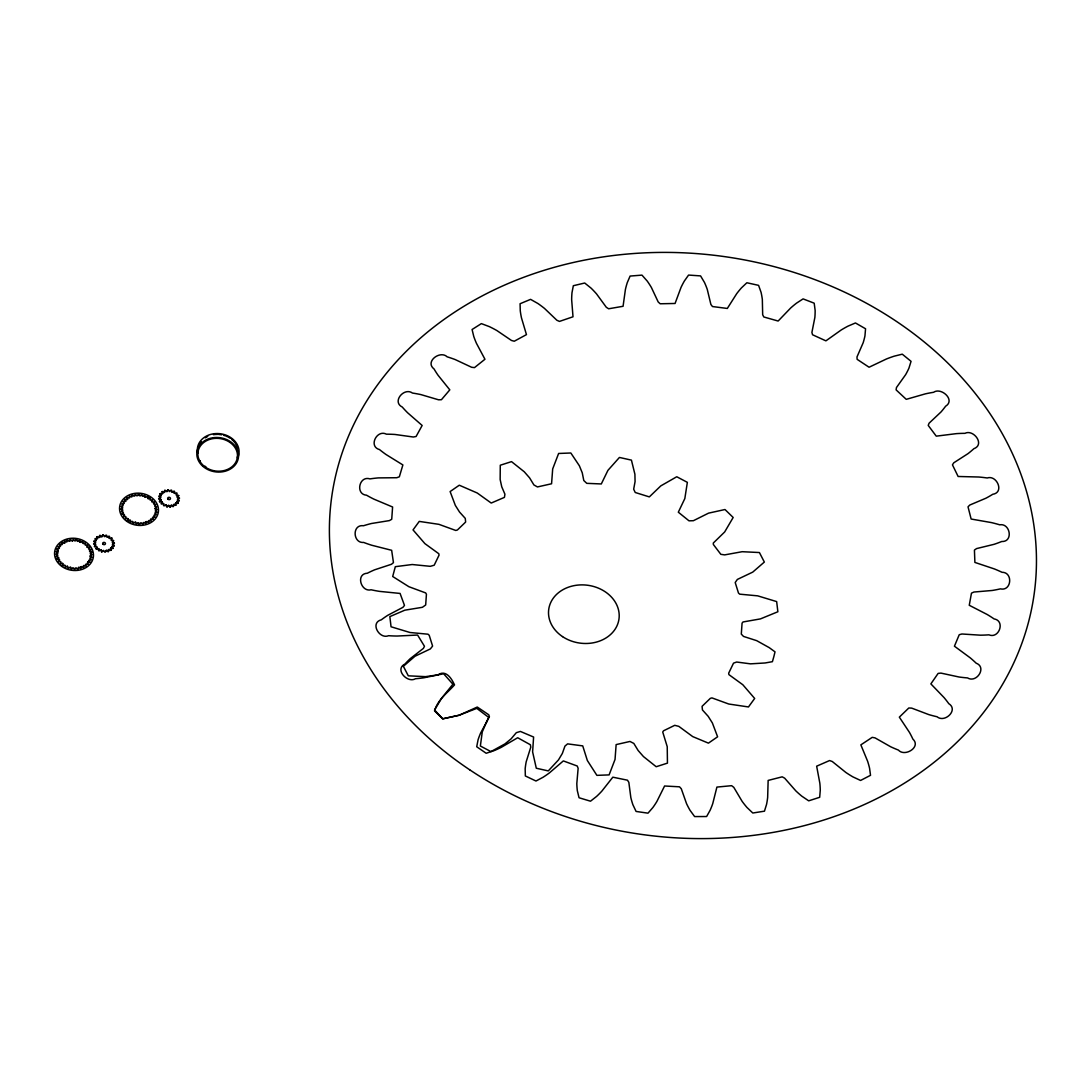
<?xml version="1.0" encoding="UTF-8"?>
<svg xmlns="http://www.w3.org/2000/svg" width="1091" height="1091" viewBox="0 0 1091 1091"><rect width="100%" height="100%" fill="white"/><g stroke="black" fill="none" stroke-linecap="round" stroke-linejoin="round"><path stroke-width="1.5" d="M99.827 537.167L99.704 536.84A3.409 2.796 7.7 0 1 99.608 535.531M108.295 549.973L108.404 550.219A3.409 2.796 7.7 0 1 108.5 551.514M69.81 541.136L68.788 541.218A6.137 5.046 7.7 0 0 67.887 540.277L67.042 540.304M166.377 505.119L166.337 505.419A3.6 2.959 7.7 0 0 166.541 506.729L167.155 506.879M102.349 536.472L102.349 536.158A3.409 2.796 7.7 0 1 102.731 534.917M147.885 496.746L147.871 496.91A6.137 5.046 7.7 0 1 147.626 498.069L148.199 498.71M90.089 556.151L90.458 555.428A6.123 5.046 7.7 0 0 91.808 555.087L91.958 554.392A6.191 5.1 7.7 0 0 90.403 553.928L90.28 553.055A6.137 5.046 7.7 0 0 91.521 552.523L91.726 552.401M145.035 497.155L145.048 496.896A6.137 5.046 7.7 0 0 145.062 495.709L144.312 495.314A6.191 5.1 7.7 0 0 143.316 496.337L142.294 496.091A6.137 5.046 7.7 0 0 142.062 494.919L141.244 494.632A6.191 5.1 7.7 0 0 140.494 495.805L139.443 495.709A6.123 5.046 7.7 0 0 138.966 494.578L138.884 494.414M98.981 549.059L98.763 549.414A3.6 2.959 7.7 0 0 98.531 550.6L99.063 550.9A3.409 2.796 7.7 0 0 100.277 550.109L100.536 549.823A9.764 8.032 7.7 0 0 101.286 550.055L101.313 550.069M109.127 538.027L109.345 537.631A3.6 2.959 7.7 0 0 109.577 536.445L109.045 536.145A3.409 2.796 7.7 0 0 107.832 536.949L107.627 537.208M174.137 492.968L174.342 492.573A3.6 2.959 7.7 0 0 174.587 491.386L174.055 491.086A3.409 2.796 7.7 0 0 172.842 491.877M56.132 551.705L56.487 551.078A6.137 5.046 7.7 0 1 57.891 550.941L58.205 550.928M156.818 512.497L156.886 511.938A6.191 5.1 7.7 0 0 155.399 511.243L155.468 510.37A6.123 5.046 7.7 0 0 156.804 510.029L157.009 509.347A6.191 5.1 7.7 0 0 155.413 508.856L155.113 508.801M130.497 520.339L130.415 520.543A6.137 5.046 7.7 0 0 130.156 521.703L130.143 521.907M106.795 536.472L106.823 536.99A9.764 8.032 7.7 0 1 107.477 537.236M167.359 491.386L167.373 491.195A3.409 2.796 7.7 0 1 167.741 489.859M95.558 543.059L95.558 543.032A9.764 8.032 7.7 0 1 95.599 542.459L95.149 542.241A3.409 2.796 7.7 0 1 93.826 541.477M112.55 544.027L112.55 543.986A9.764 8.032 7.7 0 1 112.509 544.6L112.959 544.818A3.409 2.796 7.7 0 1 114.282 545.568M160.554 498.001L160.568 497.973A9.764 8.032 7.7 0 1 160.609 497.401M114.323 545.555L114.173 546.073A3.6 2.959 7.7 0 1 112.714 546.182L112.223 546.1A9.764 8.032 7.7 0 1 111.828 546.7M67.015 540.359L67.028 540.318A6.191 5.1 7.7 0 0 67.097 541.709L66.156 542.05A6.137 5.046 7.7 0 0 65.078 541.245L64.915 541.136M132.025 495.3L132.897 495.205A6.137 5.046 7.7 0 1 133.811 496.16L134.82 495.955A6.191 5.1 7.7 0 1 135.011 494.632L135.884 494.659A6.137 5.046 7.7 0 1 136.593 495.723L137.643 495.669A6.191 5.1 7.7 0 1 138.121 494.4L138.843 494.373M58.218 550.914L58.137 550.109A6.191 5.1 7.7 0 1 56.841 549.237L56.991 548.678M60.319 563.461L60.4 563.27A6.137 5.046 7.7 0 1 61.123 562.288L60.496 561.551A6.191 5.1 7.7 0 1 58.914 561.783L58.491 561.306M87.689 545.309L87.621 545.459A6.137 5.046 7.7 0 1 86.898 546.441L87.185 547.218M105.036 536.499L105.145 536.199A3.409 2.796 7.7 0 1 105.991 535.135L106.604 535.258A3.6 2.959 7.7 0 1 106.809 536.472M77.993 569.079L78.02 569.038A6.191 5.1 7.7 0 0 78.225 567.715L79.002 567.279M162.095 502.337L161.836 502.556A3.6 2.959 7.7 0 0 161.073 503.66L161.482 504.083A3.409 2.796 7.7 0 0 162.954 503.647L163.309 503.456M59.35 548.146L58.709 548.718A6.137 5.046 7.7 0 0 57.278 548.637L57.032 548.65M88.671 560.583L89.312 560.01A6.137 5.046 7.7 0 0 90.744 560.092L91.221 559.519A6.191 5.1 7.7 0 0 89.885 558.619L90.13 557.774A6.137 5.046 7.7 0 0 91.535 557.637L91.78 557.583M486.395 722.365L482.263 731.911L480.367 746.012L490.95 751.604L504.969 743.898L511.093 738.852L516.329 732.675L520.393 731.434L533.608 737.039L532.613 751.904L536.295 768.228L548.282 770.914L558.51 759.868L562.356 753.431L564.947 746.108L567.593 743.871L582.73 745.889L587.353 760.522L596.886 775.36L609.105 774.896L615.038 759.445L616.142 744.594L629.984 741.457L633.816 743.421L638.126 750.485L643.458 756.568L656.196 766.728L667.447 763.127L667.228 746.68L662.728 732.02L663.56 730.779L674.743 725.324L678.807 726.361L692.73 736.602L708.427 743.148L717.605 736.793L712.382 722.978L708.195 716.337L702.454 709.968L702.072 706.327L710.323 698.363L711.946 697.899L728.761 704.022L748.467 706.954L754.672 698.458L742.821 684.739L728.911 674.633L728.679 673.188L733.52 663.151L736.67 662.032L750.499 663.846L765.118 662.973L772.401 661.678L773.805 656.796L775.019 651.859L769.223 647.631L756.69 640.662L743.517 636.421L741.294 634.103L742.071 623.152L743.012 621.965L760.441 618.897L777.869 611.751L776.656 601.591L757.7 595.85L739.698 594.159L738.484 593.054L735.198 582.512L737.366 579.43L752.749 572.107L764.341 562.056L759.418 552.537L742.194 551.705L724.683 554.883L720.837 554.323L713.378 544.518L713.282 543.059L724.669 531.972L733.166 517.475L724.997 509.524L708.577 513.138L693.385 520.707L689.007 520.83L678.316 512.197L684.834 498.56L687.357 482.345L676.761 476.753L660.819 485.877L649.336 496.896L635.235 492.491L633.68 489.191L635.071 481.595L634.907 474.258L631.43 460.129L619.429 457.443L607.932 470.357L601.305 483.954L586.767 483.34L583.794 480.517L582.253 472.812L579.362 465.762L570.838 452.997L558.619 453.474L552.687 468.912L551.569 483.763L537.454 486.941L533.908 484.936L529.599 477.872L524.266 471.789L511.515 461.629L500.278 465.23L500.155 479.495L501.737 486.777L504.915 494.196L504.451 497.36L491.223 503.046L477.244 493.009L459.284 485.209L450.119 491.564L455.329 505.392L459.529 512.034L465.271 518.389L465.639 522.043L457.402 529.994L455.765 530.458L438.95 524.348L419.244 521.403L413.039 529.912L424.89 543.618L438.8 553.723L439.046 555.169L434.204 565.206L430.304 566.324L412.193 564.524L395.324 566.679L392.692 576.498L408.893 586.713L425.667 592.918L426.431 594.268L425.681 604.96L422.422 607.292L404.829 610.183L389.855 616.606L391.055 626.779L410.011 632.507L428.013 634.198L429.227 635.303L432.595 646.09L430.345 648.927L414.975 656.25L403.37 666.301L408.293 675.82L425.531 676.652L437.682 674.906M103.099 550.532L102.977 550.764A3.409 2.796 7.7 0 1 102.118 551.91L101.504 551.801M168.109 505.474L167.987 505.706A3.409 2.796 7.7 0 1 167.128 506.851M486.463 722.269L480.626 733.043A117.923 97.072 7.7 0 0 478.09 739.698L476.712 746.749L486.191 753.267L493.964 750.676A117.923 97.072 7.7 0 0 501.287 747.335L517.693 737.734L530.39 744.758L530.785 747.144L526.203 761.763A117.923 97.072 7.7 0 0 525.166 768.746L525.344 775.96L535.981 781.02L543.004 777.297A117.923 97.072 7.7 0 0 549.428 772.878L563.338 760.918L577.234 766.018L578.135 768.323L576.812 783.529A117.923 97.072 7.7 0 0 577.316 790.62L579.048 797.753L590.504 801.203L596.545 796.457A117.923 97.058 7.7 0 0 601.85 791.125L612.828 777.187L627.475 780.188L628.839 782.342L630.843 797.63A117.923 97.072 7.7 0 0 632.848 804.612L636.08 811.445L647.999 813.163L652.854 807.558A117.923 97.072 7.7 0 0 656.877 801.49L664.583 785.997L679.502 786.816L681.289 788.752L686.539 803.644A117.923 97.072 7.7 0 0 690.003 810.272L694.626 816.573L706.613 816.532L710.132 810.245A117.923 97.058 7.7 0 0 712.75 803.603L716.91 787.088L731.625 785.684L733.793 787.347L742.125 801.353A117.923 97.072 7.7 0 0 746.926 807.422L752.79 813.013L764.464 811.172L766.55 804.408A117.923 97.072 7.7 0 0 767.655 797.439L768.146 780.42L782.192 776.833L784.661 778.169L795.803 790.852A117.923 97.072 7.7 0 0 801.79 796.157L808.704 800.835L819.682 797.289L820.268 790.266A117.923 97.072 7.7 0 0 819.832 783.174L816.654 766.182L829.569 760.55L832.256 761.504L845.852 772.455A117.923 97.072 7.7 0 0 852.835 776.847L860.581 780.46L870.523 775.306L869.568 768.241A117.923 97.072 7.7 0 0 867.618 761.259L860.854 744.867L872.227 737.352L875.064 737.898L890.665 746.762A117.923 97.072 7.7 0 0 898.425 750.09C904.794 757.318 921.486 746.994 912.867 739.071A117.923 97.072 7.7 0 0 909.471 732.416L899.339 717.142L908.803 707.991L911.681 708.114L928.809 714.605A117.923 97.072 7.7 0 0 937.074 716.76C944.806 723.278 958.798 709.873 948.788 703.668A117.923 97.072 7.7 0 0 944.042 697.572L930.868 683.893L938.124 673.406L940.96 673.106L959.044 677.006A117.923 97.072 7.7 0 0 967.567 677.92C976.554 683.498 987.191 667.256 976.159 663.178A117.923 97.072 7.7 0 0 970.213 657.832L954.434 646.199L959.234 634.717L961.935 633.994L980.4 635.18A117.923 97.072 7.7 0 0 988.91 634.826C999.138 639.135 1005.493 620.793 994.106 618.924A117.923 97.072 7.7 0 0 987.15 614.478L969.258 605.273L971.467 593.149L973.936 592.031L992.196 590.476A117.923 97.072 7.7 0 0 1000.42 588.867C1011.671 591.486 1013.198 572.134 1002.043 572.298A117.923 97.072 7.7 0 0 994.324 568.916L974.89 562.424L974.427 550.055L976.595 548.582L994.051 544.327A117.923 97.072 7.7 0 0 1001.715 541.504C1013.594 542.05 1010.239 522.903 999.724 524.812A117.923 97.072 7.7 0 0 991.474 522.603L971.14 519.03L968.017 506.81L969.817 505.024L985.909 498.219A117.923 97.072 7.7 0 0 992.769 494.278C1004.675 492.505 996.86 474.68 987.232 477.981A117.923 97.058 7.7 0 0 978.709 477.012L958.116 476.481L952.443 464.821L953.807 462.775L968.031 453.624A117.923 97.072 7.7 0 0 973.868 448.701C985.268 444.569 973.527 428.954 964.962 433.332A117.923 97.072 7.7 0 0 956.439 433.632L936.255 436.155L928.209 425.408L929.096 423.185L940.988 411.989A117.923 97.072 7.7 0 0 945.611 406.22C955.784 400.056 941.138 386.91 933.61 392.296A117.923 97.072 7.7 0 0 925.386 393.851L906.253 399.347L896.093 389.869L896.475 387.523L905.653 374.636A117.923 97.072 7.7 0 0 908.912 368.226L911.053 361.339L902.271 354.18L894.211 356.171A117.923 97.072 7.7 0 0 886.533 358.939L869.063 367.231L857.117 359.321L856.994 356.934L863.158 342.779A117.923 97.072 7.7 0 0 864.945 335.933L865.558 328.773L855.453 322.963L848.021 326.127A117.923 97.072 7.7 0 0 841.134 330.028L825.901 340.856L812.55 334.76L811.909 332.414L814.868 317.44A117.923 97.058 7.7 0 0 815.141 310.376L814.186 303.175L803.085 298.893L796.525 303.148A117.923 97.072 7.7 0 0 790.648 308.03L778.142 321.04L763.809 316.976L762.677 314.74L762.336 299.425A117.923 97.072 7.7 0 0 761.082 292.374L758.586 285.351L746.858 282.76L741.375 287.956A117.923 97.072 7.7 0 0 736.698 293.684L727.315 308.453L712.478 306.544L710.896 304.484L707.254 289.333A117.923 97.072 7.7 0 0 704.5 282.501L700.572 275.9L688.571 275.068L684.357 281.028A117.923 97.072 7.7 0 0 681.029 287.41L675.07 303.475L660.191 303.775L658.2 301.975L651.382 287.465A117.923 97.072 7.7 0 0 647.236 281.083L641.972 275.123L630.107 276.064L627.284 282.61A117.923 97.072 7.7 0 0 625.416 289.442L623.07 306.285L608.642 308.78L606.31 307.28L596.532 293.888A117.923 97.072 7.7 0 0 591.117 288.174L584.708 283.019L573.334 285.719L571.998 292.647A117.923 97.072 7.7 0 0 571.657 299.711L573.007 316.785L559.465 321.409L556.874 320.263L544.464 308.398A117.923 97.072 7.7 0 0 537.945 303.53L530.581 299.357L520.08 303.734L520.271 310.799A117.923 97.072 7.7 0 0 521.471 317.863L526.462 334.623L514.27 341.224L511.488 340.474L496.841 330.532A117.923 97.072 7.7 0 0 489.436 326.659L481.363 323.618L472.076 329.509L473.78 336.505A117.923 97.072 7.7 0 0 476.467 343.351L484.95 359.253L474.49 367.612L471.626 367.272L455.192 359.566A117.923 97.072 7.7 0 0 447.146 356.825C440.109 349.966 424.604 361.748 434.013 368.922A117.923 97.072 7.7 0 0 438.105 375.318L449.806 389.855L441.419 399.715L438.541 399.797L420.867 394.587A117.923 97.072 7.7 0 0 412.439 393.046C404.079 386.964 391.642 401.856 402.252 407.025A117.923 97.072 7.7 0 0 407.611 412.766L422.149 425.463L416.094 436.495L413.325 437.014L394.969 434.463A117.923 97.072 7.7 0 0 386.419 434.177C376.79 429.186 368.212 446.601 379.491 449.56A117.923 97.072 7.7 0 0 385.969 454.47L402.879 464.943L399.347 476.794L396.756 477.722L378.318 477.899A117.923 97.058 7.7 0 0 369.931 478.894C359.144 475.376 355.161 494.359 366.508 495.191A117.923 97.072 7.7 0 0 373.858 499.119L392.596 507.001L391.724 519.289L389.392 520.598L371.458 523.503A117.923 97.072 7.7 0 0 363.494 525.739C351.861 524.116 352.802 543.509 363.671 542.432A117.923 97.072 7.7 0 0 371.704 545.241L391.655 550.3L393.456 562.629L391.464 564.279L374.622 569.816A117.923 97.058 7.7 0 0 367.34 573.225C355.366 573.811 361.026 592.427 371.104 589.781A117.923 97.072 7.7 0 0 379.532 591.377L400.083 593.436L404.488 605.423L402.906 607.346L387.687 615.351A117.923 97.072 7.7 0 0 381.318 619.811C369.644 622.77 379.409 639.599 388.56 635.698A117.923 97.072 7.7 0 0 397.124 636.039L417.594 635.044L424.481 646.295L423.349 648.436L410.23 658.65A117.923 97.072 7.7 0 0 404.993 664.01C394.151 669.26 407.393 683.593 415.48 678.725A117.923 97.072 7.7 0 0 423.894 677.784L443.628 673.761L452.915 684.207L441.65 698.185L434.573 709.982L442.714 718.833L458.997 715.287L476.808 708.373L488.659 717.36L486.463 722.269L489.409 716.623L488.754 714.782L477.272 707.036L459.147 715.219L442.714 718.833L434.559 710.882C437.668 699.658 447.528 692.88 454.524 684.889C451.606 678.561 446.083 669.342 437.805 674.879M151.731 501.546L151.894 501.383A6.137 5.046 7.7 0 0 152.617 500.387L152.235 499.746A6.191 5.1 7.7 0 0 150.681 500.196L149.822 499.719A6.137 5.046 7.7 0 0 150.422 498.492L149.931 497.891M172.801 491.973L172.583 492.164A9.764 8.032 7.7 0 0 171.833 491.932L171.833 491.932M161.018 495.846L161.032 495.819A9.764 8.032 7.7 0 1 161.291 495.3L160.936 494.973A3.409 2.796 7.7 0 1 159.927 493.923M159.886 493.937L160.227 493.487A3.6 2.959 7.7 0 1 161.673 493.759M178.228 502.992L177.901 503.442A3.6 2.959 7.7 0 1 176.442 503.169L176.006 502.965M112.891 548.514L113.232 548.05A3.409 2.796 7.7 0 0 112.196 547L111.896 546.836M87.703 562.029L87.457 562.792A6.191 5.1 7.7 0 1 88.33 563.965L87.662 564.402A6.137 5.046 7.7 0 1 86.325 563.924L85.603 564.524A6.191 5.1 7.7 0 1 86.23 565.793L85.48 566.12A6.137 5.046 7.7 0 1 84.239 565.465L84.007 565.315M57.141 558.865L57.305 558.715A6.137 5.046 7.7 0 1 58.409 558.006L58.655 557.883M125.751 501.124L124.988 501.587A6.137 5.046 7.7 0 0 123.583 501.301L123.392 501.287M90.853 549.905L90.717 550.014A6.137 5.046 7.7 0 1 89.612 550.723L89.394 550.832M60.087 544.286L59.678 544.764A6.191 5.1 7.7 0 0 60.564 545.936L59.978 546.646A6.137 5.046 7.7 0 0 58.573 546.373L58.014 546.891A6.191 5.1 7.7 0 0 59.119 547.927L59.35 548.132M160.882 500.292L160.445 500.469A3.6 2.959 7.7 0 0 159.395 501.274L159.641 501.778M177.219 496.664L177.683 496.46A3.6 2.959 7.7 0 0 178.733 495.655M76.234 539.69L76.275 539.663A6.191 5.1 7.7 0 0 75.497 540.863L74.433 540.768A6.123 5.046 7.7 0 0 73.97 539.636L73.111 539.459A6.191 5.1 7.7 0 0 72.62 540.727L72.552 540.986M57.85 553.246L57.564 553.301A6.123 5.046 7.7 0 0 56.214 553.642L56.064 554.337A6.191 5.1 7.7 0 0 57.618 554.801L57.741 555.674A6.137 5.046 7.7 0 0 56.5 556.205L56.337 556.287M127.552 499.405L126.692 499.746A6.137 5.046 7.7 0 0 125.356 499.269L124.688 499.705A6.191 5.1 7.7 0 0 125.56 500.878L125.751 501.083M97.931 548.691L98.299 548.514A9.751 8.032 7.7 0 0 98.94 548.923L98.967 548.937M162.259 493.95L162.286 493.937A9.751 8.032 7.7 0 1 162.723 493.514M110.832 548.05L110.859 548.037A9.751 8.032 7.7 0 1 110.396 548.487L110.614 548.882A3.409 2.796 7.7 0 1 111.2 550.109M175.842 502.992L175.869 502.978A9.751 8.032 7.7 0 1 175.406 503.428M96.867 536.936L97.372 536.595A3.6 2.959 7.7 0 1 98.667 537.236M111.241 550.109L110.75 550.45A3.6 2.959 7.7 0 1 109.441 549.823L109.059 549.509M62.296 542.527L61.778 542.936A6.191 5.1 7.7 0 0 62.405 544.204L61.682 544.804A6.137 5.046 7.7 0 0 60.346 544.341L60.155 544.286M162.368 491.536L161.877 491.877A3.409 2.796 7.7 0 0 162.477 493.118L162.736 493.405M129.802 519.889L129.529 520.025A6.191 5.1 7.7 0 1 128.165 520.693M79.302 540.372L79.343 540.345A6.191 5.1 7.7 0 0 78.32 541.395L77.284 541.272A6.137 5.046 7.7 0 0 77.052 539.977L76.288 539.663M160.513 498.041L159.968 498.137A3.6 2.959 7.7 0 0 158.659 498.614L158.713 499.146A3.409 2.796 7.7 0 0 160.254 499.514L160.691 499.542M95.422 543.141L94.972 543.195A3.6 2.959 7.7 0 0 93.662 543.673L93.703 544.204A3.409 2.796 7.7 0 0 95.244 544.586M112.605 543.945L113.137 543.864A3.6 2.959 7.7 0 0 114.46 543.373M64.683 543.059L63.769 543.263A6.137 5.046 7.7 0 0 62.542 542.609L62.364 542.527M64.846 541.122L64.26 541.409A6.191 5.1 7.7 0 0 64.614 542.773L64.71 542.991M148.294 498.71L148.499 498.587A6.191 5.1 7.7 0 1 149.862 497.905L149.903 497.891M62.637 563.365L62.46 563.406A6.191 5.1 7.7 0 1 60.837 563.911L60.837 563.924M82.207 541.477L82.248 541.45A6.191 5.1 7.7 0 0 81.007 542.336L80.052 542.241M156.777 512.525L156.545 512.579A6.137 5.046 7.7 0 1 155.14 512.715L154.895 513.561A6.191 5.1 7.7 0 1 156.19 514.42L155.754 515.034A6.137 5.046 7.7 0 1 154.322 514.966L153.899 515.743A6.191 5.1 7.7 0 1 155.004 516.779M145.908 521.675L146.862 521.607A6.137 5.046 7.7 0 0 147.953 522.425L148.771 522.221A6.191 5.1 7.7 0 0 148.417 520.884L149.262 520.407A6.137 5.046 7.7 0 0 150.49 521.062L151.254 520.775A6.191 5.1 7.7 0 0 150.613 519.466M80.898 566.747L81.77 566.584A6.137 5.046 7.7 0 0 82.943 567.484L83.762 567.279A6.191 5.1 7.7 0 0 83.407 565.956L83.339 565.847M173.933 504.437L173.96 504.424A9.764 8.032 7.7 0 1 173.346 504.724L173.414 505.147A3.409 2.796 7.7 0 1 173.51 506.456L172.951 506.66A3.6 2.959 7.7 0 1 171.928 505.733L171.669 505.338M99.158 537.563L99.186 537.549A9.764 8.032 7.7 0 1 99.772 537.263M108.923 549.496L108.95 549.496A9.764 8.032 7.7 0 1 108.336 549.782M164.577 490.473L165.177 490.268A3.6 2.959 7.7 0 1 166.2 491.195L166.582 491.632A9.764 8.032 7.7 0 1 167.264 491.509M99.567 535.531L100.167 535.34A3.6 2.959 7.7 0 1 101.19 536.254L101.477 536.677M108.541 551.528L107.941 551.719A3.6 2.959 7.7 0 1 106.918 550.791L106.686 550.423M160.923 495.887L160.404 495.819A3.6 2.959 7.7 0 0 158.945 495.941L158.795 496.446A3.409 2.796 7.7 0 0 160.145 497.196L160.568 497.319M87.239 547.232L87.525 547.177A6.191 5.1 7.7 0 1 89.107 546.946L89.53 547.423M87.716 562.015L87.907 562.042A6.137 5.046 7.7 0 0 89.435 562.356L90.035 561.879A6.191 5.1 7.7 0 0 88.903 560.801M67.233 566.202L67.001 566.393A6.191 5.1 7.7 0 1 65.815 567.252L65.146 566.761A6.137 5.046 7.7 0 1 65.405 565.602L64.533 565.083A6.191 5.1 7.7 0 1 63.169 565.752L62.61 565.179A6.137 5.046 7.7 0 1 63.101 564.088L62.664 563.365M161.632 501.655L161.318 501.696A3.409 2.796 7.7 0 1 159.641 501.737M59.405 559.424L59.214 559.41A6.191 5.1 7.7 0 1 57.455 559.438L57.127 558.906M171.532 505.297L171.573 505.297A9.764 8.032 7.7 0 1 170.864 505.419L170.769 505.829A3.409 2.796 7.7 0 1 170.373 507.07M101.545 536.69L101.572 536.69A9.764 8.032 7.7 0 1 102.254 536.581M106.536 550.355L106.563 550.355A9.764 8.032 7.7 0 1 105.854 550.478M167.7 489.832L168.369 489.804A3.6 2.959 7.7 0 1 169.01 490.936L169.214 491.441A9.764 8.032 7.7 0 1 169.91 491.509L170.155 491.141A3.409 2.796 7.7 0 1 171.001 490.077L171.614 490.186A3.6 2.959 7.7 0 1 171.819 491.414L171.751 491.85M170.414 507.097L169.76 507.124A3.6 2.959 7.7 0 1 169.119 505.992L169.023 505.556M102.704 534.89L103.359 534.876A3.6 2.959 7.7 0 1 104 535.995L104.204 536.499A9.764 8.032 7.7 0 1 104.913 536.567M72.524 541L71.583 540.795A6.137 5.046 7.7 0 0 70.874 539.731L70.029 539.65A6.191 5.1 7.7 0 0 69.797 541.013M154.649 517.325L154.445 517.298A6.137 5.046 7.7 0 1 153.04 517.025L152.454 517.734A6.191 5.1 7.7 0 1 153.34 518.907L152.672 519.33M111.541 540.345L111.909 540.263A2.85 2.346 7.7 0 1 112.891 540.181L113.75 540.727A3.6 2.959 7.7 0 1 112.687 541.531L112.182 541.832A9.764 8.032 7.7 0 1 112.359 542.391L112.864 542.486A3.409 2.796 7.7 0 1 114.391 542.882M139.225 524.239L139.921 524.198A6.191 5.1 7.7 0 0 140.398 522.93L141.448 522.875A6.137 5.046 7.7 0 0 142.157 523.939L143.03 523.98A6.191 5.1 7.7 0 0 143.235 522.657L144.244 522.439A6.137 5.046 7.7 0 0 145.144 523.394L146.003 523.312A6.191 5.1 7.7 0 0 145.921 521.962L145.88 521.853M110.927 548.023L111.446 548.214A3.6 2.959 7.7 0 0 112.891 548.487M177.451 497.401L177.874 497.428A3.409 2.796 7.7 0 1 179.388 497.823L179.483 498.328A3.6 2.959 7.7 0 1 178.147 498.805L177.56 498.928A9.764 8.032 7.7 0 1 177.519 499.528M123.706 503.647L124.129 502.856A6.191 5.1 7.7 0 1 123.024 501.833L123.024 501.833M168.9 505.488L168.941 505.501A9.764 8.032 7.7 0 1 168.205 505.433M135.666 522.221L134.698 522.262A6.191 5.1 7.7 0 1 133.729 523.285L132.966 522.903A6.137 5.046 7.7 0 1 132.979 521.716L132.011 521.321A6.191 5.1 7.7 0 1 130.825 522.194L130.17 521.934M70.656 567.293L69.701 567.32A6.191 5.1 7.7 0 1 68.719 568.356L67.969 567.961A6.137 5.046 7.7 0 1 67.969 566.774L67.26 566.215M174.042 504.437L174.465 504.751A3.6 2.959 7.7 0 0 175.76 505.365L176.237 505.051A3.409 2.796 7.7 0 0 175.637 503.81L175.392 503.551M90.144 556.219L90.389 556.301A6.191 5.1 7.7 0 1 91.835 556.983L91.876 557.01M79.357 540.345L80.052 540.768A6.137 5.046 7.7 0 1 80.052 541.954L80.038 542.227M89.612 551.541L89.912 551.569A6.191 5.1 7.7 0 1 91.521 551.801L91.739 552.373M177.601 499.637L177.969 499.76A3.409 2.796 7.7 0 1 179.292 500.51L179.183 501.014A3.6 2.959 7.7 0 1 177.724 501.124L177.097 501.11A9.764 8.032 7.7 0 1 176.837 501.628M145.062 497.169L146.017 497.278A6.191 5.1 7.7 0 1 147.217 496.419L147.871 496.691M79.029 567.293L79.234 567.511A6.137 5.046 7.7 0 0 80.134 568.452L80.993 568.37A6.191 5.1 7.7 0 0 80.925 567.02L80.87 566.856M82.261 541.45L82.875 541.968A6.137 5.046 7.7 0 1 82.616 543.127L83.489 543.645A6.191 5.1 7.7 0 1 84.853 542.977L85.412 543.55A6.137 5.046 7.7 0 1 84.921 544.641L85.684 545.268A6.191 5.1 7.7 0 1 87.185 544.818L87.689 545.227M57.918 552.551L57.632 552.428A6.191 5.1 7.7 0 1 56.187 551.746L56.146 551.719M166.323 505.01L166.282 504.997A9.764 8.032 7.7 0 1 165.641 504.751M123.706 503.647A6.137 5.046 7.7 0 0 122.287 503.578L121.837 504.178A6.191 5.1 7.7 0 0 123.133 505.051L122.901 505.897A6.137 5.046 7.7 0 0 121.483 506.033L121.142 506.647A6.191 5.1 7.7 0 0 122.628 507.37L122.574 508.242A6.123 5.046 7.7 0 0 121.224 508.57L121.074 509.279M128.111 520.707L127.606 520.121A6.137 5.046 7.7 0 1 128.111 519.03M128.22 518.77L127.347 518.402A6.191 5.1 7.7 0 1 125.847 518.852L125.41 518.211A6.137 5.046 7.7 0 1 126.133 517.216L125.506 516.493A6.191 5.1 7.7 0 1 123.924 516.725L123.624 516.029A6.137 5.046 7.7 0 1 124.551 515.17L124.088 514.366A6.191 5.1 7.7 0 1 122.465 514.366L122.137 513.847M77.256 569.134L77.134 568.997A6.137 5.046 7.7 0 1 76.438 567.947L75.388 568.002A6.191 5.1 7.7 0 1 74.911 569.257L74.052 569.093A6.123 5.046 7.7 0 1 73.574 567.961L72.524 567.865A6.191 5.1 7.7 0 1 71.774 569.025L70.956 568.752A6.137 5.046 7.7 0 1 70.724 567.565L70.697 567.32M174.151 493.05L174.178 493.077A9.751 8.032 7.7 0 1 174.724 493.459L175.187 493.296A3.409 2.796 7.7 0 1 176.647 492.887L177.083 493.268A3.6 2.959 7.7 0 1 176.387 494.318L176.019 494.741A9.764 8.032 7.7 0 1 176.401 495.232L176.906 495.205A2.85 2.346 7.7 0 1 177.901 495.123L178.76 495.669M109.155 538.108L109.168 538.136A9.751 8.032 7.7 0 1 109.714 538.518L110.177 538.354A3.409 2.796 7.7 0 1 111.637 537.945M111.637 537.904L112.073 538.327A3.6 2.959 7.7 0 1 111.377 539.377L111.023 539.8A9.764 8.032 7.7 0 1 111.391 540.304M96.035 548.718L96.472 549.141A3.409 2.796 7.7 0 0 97.945 548.705M96.253 540.263L96.022 540.086A3.409 2.796 7.7 0 1 94.917 538.981L95.217 538.545A3.6 2.959 7.7 0 1 96.663 538.818L97.276 538.995A9.751 8.032 7.7 0 1 97.713 538.572L97.576 538.245A3.409 2.796 7.7 0 1 96.922 536.936M151.731 501.628L152.522 502.105A6.191 5.1 7.7 0 1 154.104 501.874L154.404 502.569A6.137 5.046 7.7 0 1 153.476 503.428L153.954 504.233A6.191 5.1 7.7 0 1 155.577 504.233L155.727 504.956A6.137 5.046 7.7 0 1 154.622 505.665L154.922 506.51A6.191 5.1 7.7 0 1 156.531 506.742L156.531 507.465A6.137 5.046 7.7 0 1 155.29 507.997L155.086 508.761M135.679 522.234L135.734 522.507A6.137 5.046 7.7 0 0 135.966 523.68L136.798 523.966A6.191 5.1 7.7 0 0 137.534 522.807L138.557 522.78A6.123 5.046 7.7 0 0 139.062 524.035L139.171 524.226M150.531 519.371L151.335 518.852A6.137 5.046 7.7 0 0 152.672 519.33M127.565 499.364L127.429 499.132A6.191 5.1 7.7 0 1 126.788 497.878L127.552 497.551A6.137 5.046 7.7 0 1 128.779 498.192L129.624 497.714A6.191 5.1 7.7 0 1 129.27 496.391L130.088 496.173A6.137 5.046 7.7 0 1 131.179 496.991L132.12 496.637A6.191 5.1 7.7 0 1 132.038 495.3M59.419 559.438L59.555 560.242A6.137 5.046 7.7 0 0 58.628 561.101M162.095 502.201L162.109 502.228A9.764 8.032 7.7 0 1 161.727 501.696M97.085 547.259L97.113 547.287A9.764 8.032 7.7 0 1 96.717 546.755L96.199 546.782A3.409 2.796 7.7 0 1 94.631 546.796L94.358 546.318A3.6 2.959 7.7 0 1 95.422 545.527L95.926 545.227A9.764 8.032 7.7 0 1 95.749 544.654M90.88 549.823L90.567 549.291A6.191 5.1 7.7 0 0 88.944 549.291L88.466 548.487A6.137 5.046 7.7 0 0 89.394 547.627M58.669 557.828L58.109 557.16A6.191 5.1 7.7 0 1 56.487 556.928L56.282 556.355M101.368 550.15L101.313 550.587A3.6 2.959 7.7 0 0 101.531 551.787M177.178 496.732L177.192 496.76A9.764 8.032 7.7 0 1 177.369 497.332M160.936 500.169L160.936 500.196A9.764 8.032 7.7 0 1 160.759 499.596M122.315 513.656A6.137 5.046 7.7 0 1 123.406 512.947L123.106 512.102A6.191 5.1 7.7 0 1 121.496 511.856L121.496 511.134A6.137 5.046 7.7 0 1 122.737 510.602L122.628 509.742A6.191 5.1 7.7 0 1 121.074 509.279M163.405 503.469A9.751 8.032 7.7 0 0 163.936 503.865L163.773 504.356A3.6 2.959 7.7 0 0 163.527 505.542L164.073 505.842A3.409 2.796 7.7 0 0 165.287 505.051M177.206 501.942A3.409 2.796 7.7 0 1 178.201 503.006M164.618 490.473A3.409 2.796 7.7 0 0 164.686 491.782L164.836 492.082A9.764 8.032 7.7 0 0 164.196 492.491L163.664 492.177A3.6 2.959 7.7 0 0 162.368 491.564M197.594 452.697A20.934 17.238 7.7 0 1 219.441 433.645A20.934 17.238 7.7 0 1 238.288 456.447M198.685 447.105A19.897 16.379 7.7 0 1 199.148 445.455M199.83 443.86A19.897 16.379 7.7 0 1 200.253 443.096M200.717 442.346A19.897 16.379 7.7 0 1 201.235 441.623M205.231 437.859A19.897 16.379 7.7 0 1 206.035 437.355M206.867 436.877A19.897 16.379 7.7 0 1 207.74 436.441M213.454 434.695A19.897 16.379 7.7 0 1 217.559 434.409M218.609 434.45A19.897 16.379 7.7 0 1 221.705 434.832M223.723 435.309A19.897 16.379 7.7 0 1 225.687 435.964M226.628 436.345A19.897 16.379 7.7 0 1 227.569 436.768M228.469 437.232A19.897 16.379 7.7 0 1 230.187 438.268M231.769 439.455A19.897 16.379 7.7 0 1 232.506 440.082M233.201 440.75A19.897 16.379 7.7 0 1 234.483 442.169M235.056 442.905A19.897 16.379 7.7 0 1 235.574 443.669M236.051 444.46A19.897 16.379 7.7 0 1 236.856 446.069M237.183 446.901A19.897 16.379 7.7 0 1 237.456 447.746M237.538 456.229A19.897 16.379 7.7 0 1 237.279 457.92M205.776 466.757A19.897 16.379 7.7 0 1 204.958 466.184M200.376 461.357A19.897 16.379 7.7 0 1 199.898 460.579M197.921 452.997A19.897 16.379 7.7 0 1 197.976 452.138M96.063 548.732A3.6 2.959 7.7 0 1 96.731 547.668M103.209 550.491A9.764 8.032 7.7 0 0 103.904 550.56L104.122 551.05A3.6 2.959 7.7 0 0 104.777 552.169L105.404 552.155A3.409 2.796 7.7 0 0 105.786 550.9M96.281 540.359A9.764 8.032 7.7 0 0 96.022 540.891L95.503 540.904A3.6 2.959 7.7 0 0 93.935 541M168.028 499.187A1.391 1.146 7.7 0 0 170.387 498.887A1.391 1.146 7.7 0 0 168.778 497.319A1.391 1.146 7.7 0 0 168.028 499.187M126.761 521.321A19.543 16.092 7.7 0 0 158.263 512.647A19.543 16.092 7.7 0 0 132.025 493.937A19.543 16.092 7.7 0 0 126.761 521.321M562.533 636.612A35.458 29.184 7.7 0 0 618.938 619.306A35.458 29.184 7.7 0 0 570.102 586.631A35.458 29.184 7.7 0 0 562.533 636.612M469.662 769.769A354.561 291.856 7.7 0 0 1033.75 596.791A354.561 291.856 7.7 0 0 545.35 269.941A354.561 291.856 7.7 0 0 469.662 769.769M205.694 467.343A19.897 16.379 7.7 0 0 237.347 457.661A19.897 16.379 7.7 0 0 209.977 439.305A19.897 16.379 7.7 0 0 205.694 467.343M202.681 466.157A20.934 17.238 7.7 0 0 237.756 460.375A20.934 17.238 7.7 0 0 212.595 437.791A20.934 17.238 7.7 0 0 202.681 466.157M103.018 544.245A1.391 1.146 7.7 0 0 105.377 543.945A1.391 1.146 7.7 0 0 103.768 542.391A1.391 1.146 7.7 0 0 103.018 544.245M61.751 566.379A19.543 16.092 7.7 0 0 93.253 557.706A19.543 16.092 7.7 0 0 67.015 539.009A19.543 16.092 7.7 0 0 61.751 566.379"/></g></svg>
